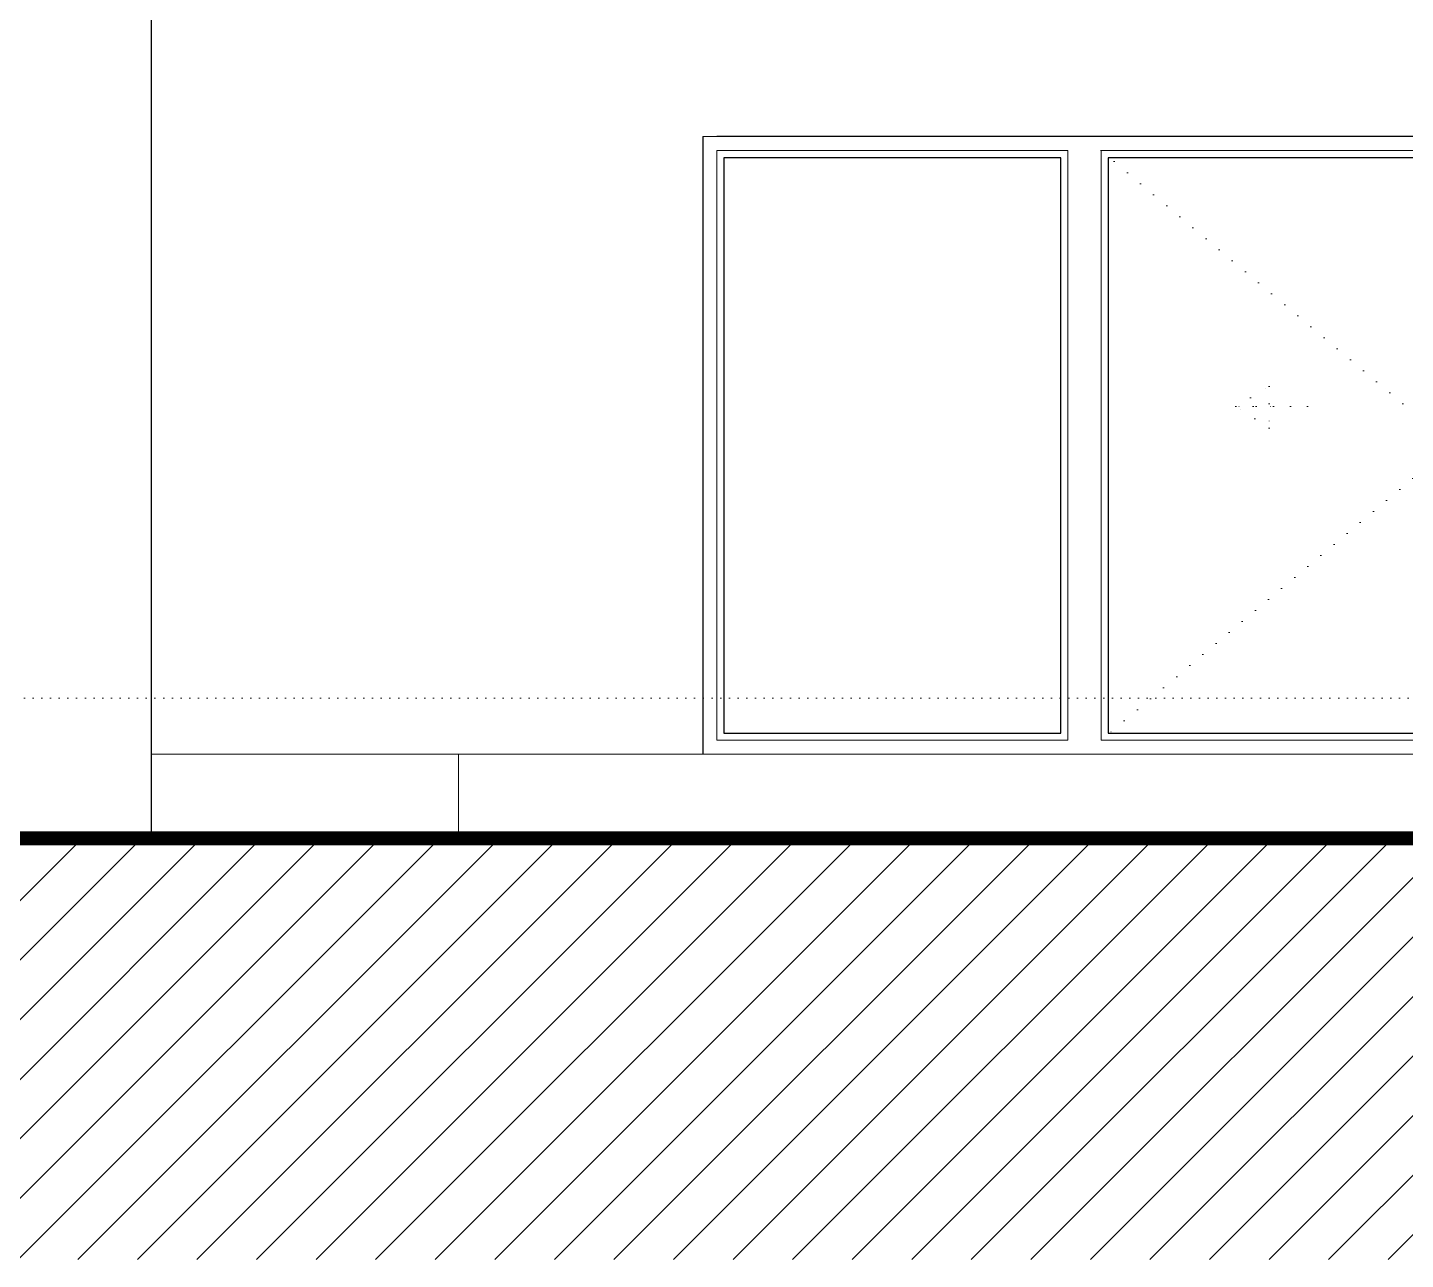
# Model space of a CAD drawing. Extents: x 775040 to 808375, y 4159409 to 4163651.
# Drawn here: x 798615.3 to 799106, y 4160061.1 to 4160500 of the extents above; entities that cross this region are included whole.
import ezdxf

# ---------------------------------------------------------------- set-up
doc = ezdxf.new("R2010")
doc.units = 0
doc.header["$MEASUREMENT"] = 0
doc.linetypes.add('ACAD_ISO07W100', pattern=[3, 0, -3])
doc.linetypes.add('DUZ', pattern=[500, 500])
doc.layers.get('0').update_dxf_attribs({"linetype": 'DUZ'})
doc.layers.add('pencere', color=3, linetype='Continuous')
for name, color, linetype, lineweight in [('Z_g2', 2, 'Continuous', 9), ('Z_g6', 6, 'Continuous', 20), ('Z_g8', 192, 'Continuous', 30), ('Z_izdot', 42, 'ACAD_ISO07W100', 9), ('Z_tarama', 8, 'Continuous', 5)]:
    doc.layers.add(name, color=color, linetype=linetype, lineweight=lineweight)

msp = doc.modelspace()

# ---------------------------------------------------------------- linework, layer by layer
at = {"color": 7, "linetype": 'Continuous'}
msp.add_line((798855.78, 4160461.18), (798855.78, 4160241.14), dxfattribs=at)
at = {"layer": 'pencere', "color": 8}
for points in [[(798983.28, 4160453.64), (798863.28, 4160453.64), (798863.28, 4160248.64), (798983.28, 4160248.64)], [(799120.17, 4160453.64), (799000.17, 4160453.64), (799000.17, 4160248.64), (799120.17, 4160248.64)]]:
    msp.add_lwpolyline(points, close=True, dxfattribs=at)
at = {"layer": 'Z_g2'}
msp.add_line((801129.44, 4160241.14), (798659.44, 4160241.14), dxfattribs=at)
msp.add_lwpolyline([(798768.83, 4160211.14), (798768.83, 4160241.14), (799388.83, 4160241.14), (799388.83, 4160211.14)], dxfattribs=at)
at = {"layer": 'Z_g6'}
for p, q in [((799265.78, 4160461.18), (798855.78, 4160461.18)), ((798855.78, 4160461.14), (799265.78, 4160461.14)), ((799265.78, 4160461.14), (798855.78, 4160461.14)), ((798855.78, 4160461.14), (798855.78, 4160241.14))]:
    msp.add_line(p, q, dxfattribs=at)
for points in [[(798985.78, 4160456.14), (798860.78, 4160456.14), (798860.78, 4160246.14), (798985.78, 4160246.14)], [(799122.67, 4160456.14), (798997.67, 4160456.14), (798997.67, 4160246.14), (799122.67, 4160246.14)]]:
    msp.add_lwpolyline(points, close=True, dxfattribs=at)
at = {"layer": 'Z_g6', "const_width": 5}
msp.add_lwpolyline([(798426.56, 4160211.14), (801618.6, 4160211.14)], dxfattribs=at)
at = {"layer": 'Z_g8'}
for p, q in [((798659.44, 4160211.14), (798659.44, 4160846.58)), ((799260.96, 4160461.14), (798860.78, 4160461.14))]:
    msp.add_line(p, q, dxfattribs=at)
at = {"layer": 'Z_izdot', "ltscale": 2}
for p, q in [((798997.67, 4160456.14), (799122.67, 4160351.14)), ((799045.68, 4160364.99), (799057.56, 4160372.1)), ((799057.56, 4160372.1), (799057.56, 4160357.28)), ((799071.21, 4160364.99), (799045.68, 4160364.99)), ((799045.68, 4160364.99), (799058.45, 4160364.99)), ((799057.56, 4160357.28), (799045.68, 4160364.99)), ((799122.67, 4160351.14), (798997.67, 4160246.14))]:
    msp.add_line(p, q, dxfattribs=at)
at = {"layer": 'Z_izdot'}
msp.add_line((801432.07, 4160261.14), (794736.09, 4160261.14), dxfattribs=at)
at = {"layer": 'Z_tarama'}
for p, q in [((798484.71, 4160061.14), (798634.71, 4160211.14)), ((798505.92, 4160061.14), (798655.92, 4160211.14)), ((798527.14, 4160061.14), (798677.14, 4160211.14)), ((798548.35, 4160061.14), (798698.35, 4160211.14)), ((798569.56, 4160061.14), (798719.56, 4160211.14)), ((798590.78, 4160061.14), (798740.78, 4160211.14)), ((798611.99, 4160061.14), (798761.99, 4160211.14)), ((798633.2, 4160061.14), (798783.2, 4160211.14)), ((798654.42, 4160061.14), (798804.42, 4160211.14)), ((798675.63, 4160061.14), (798825.63, 4160211.14)), ((798696.84, 4160061.14), (798846.84, 4160211.14)), ((798718.06, 4160061.14), (798868.06, 4160211.14)), ((798739.27, 4160061.14), (798889.27, 4160211.14)), ((798760.48, 4160061.14), (798910.48, 4160211.14)), ((798781.69, 4160061.14), (798931.69, 4160211.14)), ((798802.91, 4160061.14), (798952.91, 4160211.14)), ((798824.12, 4160061.14), (798974.12, 4160211.14)), ((798845.33, 4160061.14), (798995.33, 4160211.14)), ((798866.55, 4160061.14), (799016.55, 4160211.14)), ((798887.76, 4160061.14), (799037.76, 4160211.14)), ((798908.97, 4160061.14), (799058.97, 4160211.14)), ((798930.19, 4160061.14), (799080.19, 4160211.14)), ((798951.4, 4160061.14), (799101.4, 4160211.14)), ((798972.61, 4160061.14), (799122.61, 4160211.14)), ((798993.83, 4160061.14), (799143.83, 4160211.14)), ((799015.04, 4160061.14), (799165.04, 4160211.14)), ((799036.25, 4160061.14), (799186.25, 4160211.14)), ((799057.47, 4160061.14), (799207.47, 4160211.14)), ((799078.68, 4160061.14), (799228.68, 4160211.14)), ((799099.89, 4160061.14), (799249.89, 4160211.14))]:
    msp.add_line(p, q, dxfattribs=at)

doc.saveas('drawing.dxf')
